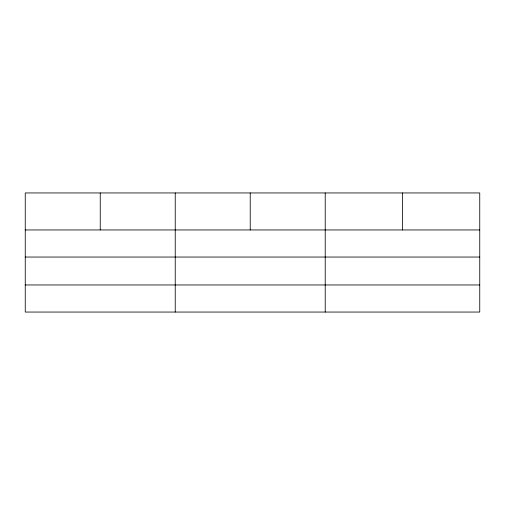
<?xml version="1.0" encoding="UTF-8"?>
<svg xmlns="http://www.w3.org/2000/svg" width="505" height="505" viewBox="0 0 505 505"><rect width="100%" height="100%" fill="white"/><g stroke="black" fill="none" stroke-linecap="round" stroke-linejoin="round"><path stroke-width="0.76" d="M479.75 257.045L479.75 192.948L25.25 192.948L25.25 312.052L479.75 312.052L479.75 257.045L25.25 257.045M25.25 229.952L479.75 229.952M25.25 284.959L479.75 284.959M402.485 192.948L402.485 229.952M325.22 192.948L325.22 312.052M250.227 192.948L250.227 229.952M175.235 192.948L175.235 312.052M100.243 192.948L100.243 229.952"/></g></svg>
